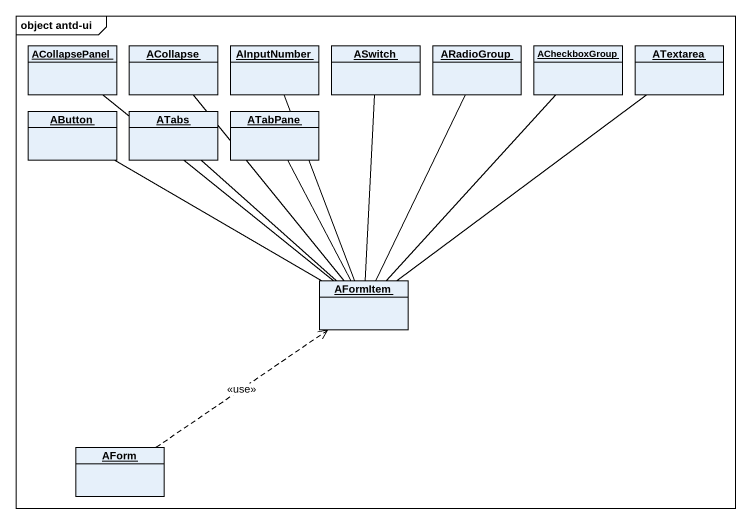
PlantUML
@startuml
mainframe object antd-ui
hide circle
hide empty members
object ACollapsePanel
object ACollapse
object AInputNumber
object ASwitch
object ARadioGroup
object ACheckboxGroup
object ATextarea
object AButton
object ATabs
object ATabPane
object AFormItem
object AForm
AFormItem -up- ACollapsePanel
AFormItem -up- ACollapse
AFormItem -up- AInputNumber
AFormItem -up- ASwitch
AFormItem -up- ARadioGroup
AFormItem -up- ACheckboxGroup
AFormItem -up- ATextarea
AFormItem -left- AButton
AFormItem -up- ATabs
AFormItem -up- ATabPane
AForm .up.> AFormItem : <<use>>
@enduml
